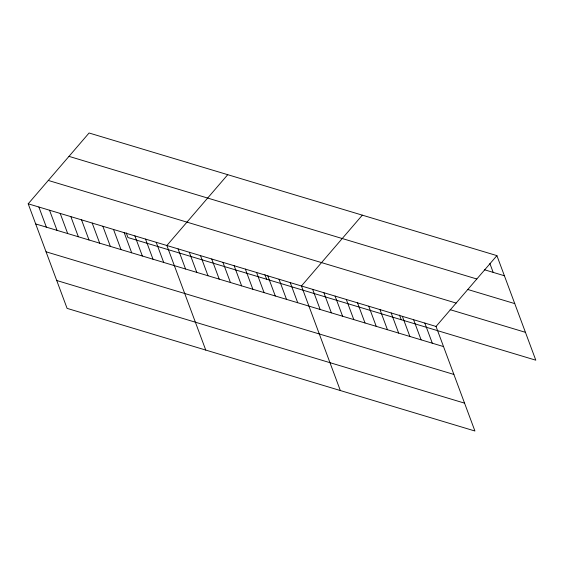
<?xml version="1.0" encoding="UTF-8"?>
<svg xmlns="http://www.w3.org/2000/svg" width="564" height="564" viewBox="0 0 564 564"><rect width="100%" height="100%" fill="white"/><g stroke="black" fill="none" stroke-linecap="round" stroke-linejoin="round"><path stroke-width="0.85" d="M28.2 203.808L436.035 326.45L474.923 431.009L67.088 308.374L28.2 203.808L89.077 132.991L496.912 255.626L535.8 360.192L127.965 237.55L126.237 232.904M227.743 174.685L166.866 245.509L205.747 350.068M362.328 215.159L301.451 285.976L340.332 390.542M436.035 326.45L496.912 255.626M484.37 269.733L504.399 275.754M68.991 156.362L476.827 278.997M467.5 289.402L514.763 303.615M48.292 180.438L456.128 303.079M450.135 309.678L525.436 332.323M35.687 223.936L443.523 346.578M46.044 251.798L453.879 374.44M56.724 280.505L464.56 403.147M489.89 263.529L493.183 272.384M424.819 323.08L432.306 343.201M413.602 319.703L421.089 339.831M402.386 316.333L409.873 336.454M399.488 315.072L401.216 319.717M391.176 312.957L398.656 333.084M379.96 309.587L387.44 329.714M368.743 306.217L376.23 326.337M357.527 302.84L365.014 322.968M346.31 299.47L353.797 319.591M335.094 296.1L342.581 316.221M323.884 292.723L331.364 312.851M312.667 289.353L320.148 309.474M290.234 282.606L297.721 302.734M279.018 279.236L286.505 299.357M267.801 275.859L275.288 295.987M264.904 274.605L266.631 279.25M256.585 272.49L264.072 292.61M245.375 269.12L252.855 289.24M234.159 265.743L241.639 285.87M222.942 262.373L230.422 282.493M211.726 258.996L219.213 279.124M200.509 255.626L207.996 275.754M189.292 252.256L196.78 272.377M178.076 248.879L185.563 269.007M156.2 242.301L163.68 262.422M145.533 239.094L153.013 259.221M134.867 235.886L142.347 256.014M124.2 232.678L131.68 252.806M113.533 229.47L121.013 249.598M102.867 226.263L110.347 246.39M92.2 223.055L99.68 243.183M81.533 219.847L89.013 239.975M70.867 216.639L78.347 236.767M60.2 213.432L67.687 233.559M49.533 210.224L57.02 230.352M38.867 207.016L46.354 227.144"/></g></svg>
